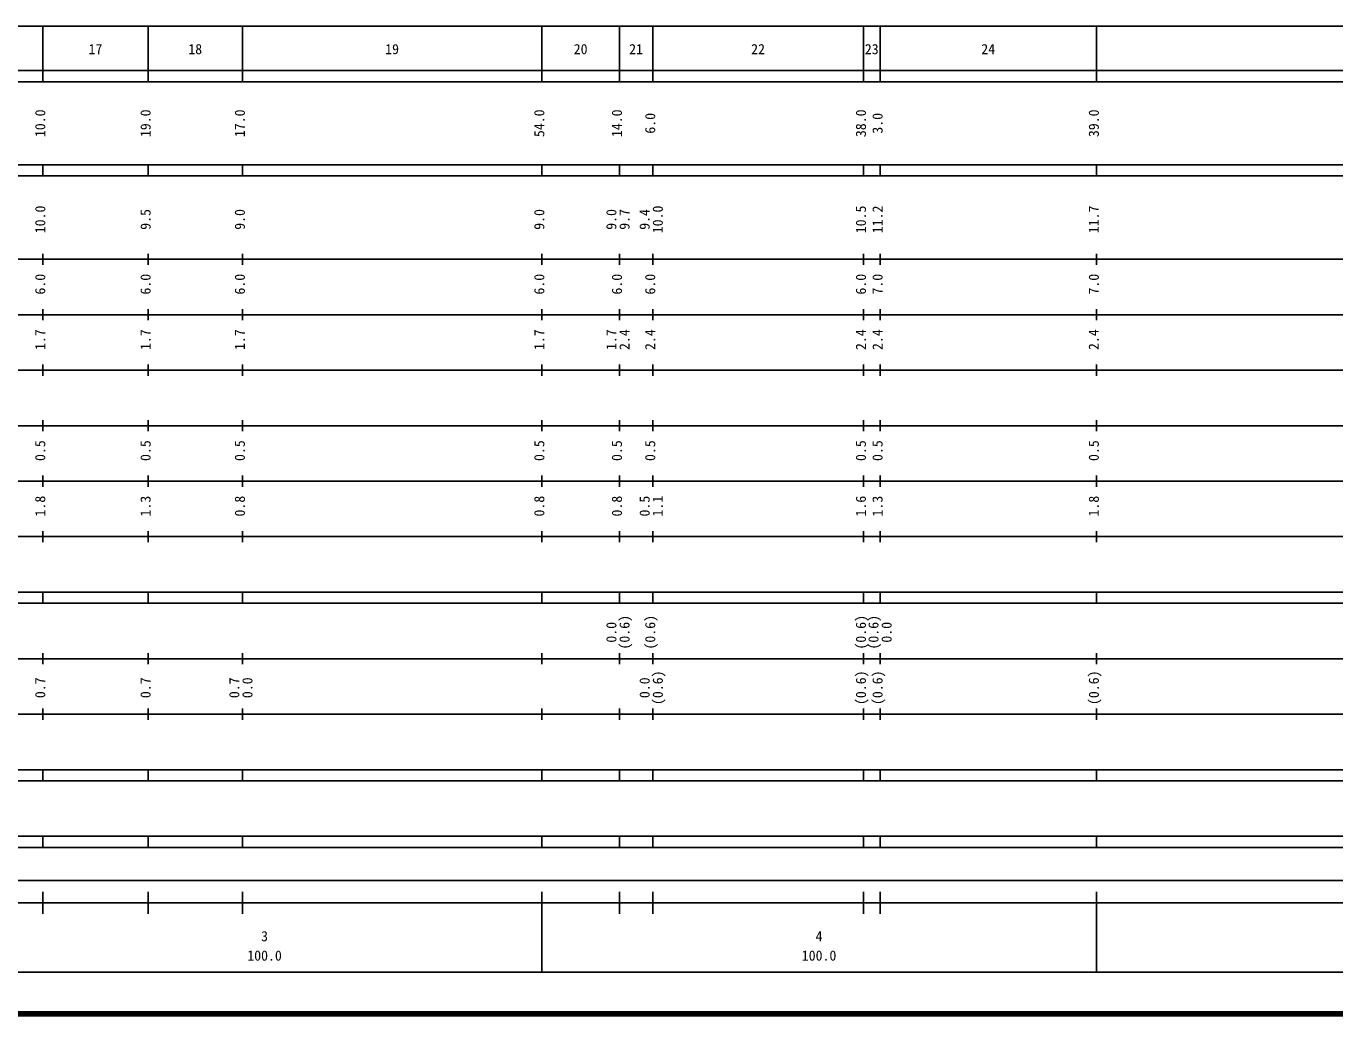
# Model space of a CAD drawing. Units: millimetres on the paper, enlarged 1000 times. Extents: x 40000 to 680000, y 20000 to 380000.
# Drawn here: x 275011 to 511009, y 20000 to 198000 of the extents above; entities that cross this region are included whole.
import ezdxf
from ezdxf.enums import TextEntityAlignment as Align

# ---------------------------------------------------------------- set-up
doc = ezdxf.new("R2010")
doc.units = ezdxf.units.MM
doc.header["$LTSCALE"] = 1000
doc.layers.add('M-TTL', color=2, linetype='Continuous', lineweight=140)
doc.layers.add('M-TTL-BAND', color=7, linetype='Continuous', lineweight=25)
doc.styles.add('ＭＳ ゴシック', font='')
doc.styles.get('ＭＳ ゴシック').set_extended_font_data('MS Gothic')

msp = doc.modelspace()

# ---------------------------------------------------------------- linework, layer by layer
at = {"layer": 'M-TTL'}
msp.add_line((40000, 20000), (680000, 20000), dxfattribs=at)
at = {"layer": 'M-TTL-BAND'}
for p, q in [((68000, 198000), (579000, 198000)), ((278000, 188000), (278000, 198000)), ((297000, 188000), (297000, 198000)), ((314000, 188000), (314000, 198000)), ((368000, 188000), (368000, 198000)), ((382000, 188000), (382000, 198000)), ((388000, 188000), (388000, 198000)), ((426000, 188000), (426000, 198000)), ((429000, 188000), (429000, 198000)), ((468000, 188000), (468000, 198000)), ((40000, 190000), (579000, 190000)), ((40000, 188000), (579000, 188000)), ((40000, 173000), (579000, 173000)), ((278000, 171000), (278000, 173000)), ((297000, 171000), (297000, 173000)), ((314000, 171000), (314000, 173000)), ((368000, 171000), (368000, 173000)), ((382000, 171000), (382000, 173000)), ((388000, 171000), (388000, 173000)), ((426000, 171000), (426000, 173000)), ((429000, 171000), (429000, 173000)), ((468000, 171000), (468000, 173000)), ((40000, 171000), (579000, 171000)), ((40000, 156000), (579000, 156000)), ((278000, 155000), (278000, 157000)), ((297000, 155000), (297000, 157000)), ((314000, 155000), (314000, 157000)), ((368000, 155000), (368000, 157000)), ((382000, 155000), (382000, 157000)), ((388000, 155000), (388000, 157000)), ((426000, 155000), (426000, 157000)), ((429000, 155000), (429000, 157000)), ((468000, 155000), (468000, 157000)), ((278000, 145000), (278000, 147000)), ((297000, 145000), (297000, 147000)), ((314000, 145000), (314000, 147000)), ((368000, 145000), (368000, 147000)), ((382000, 145000), (382000, 147000)), ((388000, 145000), (388000, 147000)), ((426000, 145000), (426000, 147000)), ((429000, 145000), (429000, 147000)), ((468000, 145000), (468000, 147000)), ((46000, 146000), (579000, 146000)), ((278000, 135000), (278000, 137000)), ((297000, 135000), (297000, 137000)), ((314000, 135000), (314000, 137000)), ((368000, 135000), (368000, 137000)), ((382000, 135000), (382000, 137000)), ((388000, 135000), (388000, 137000)), ((426000, 135000), (426000, 137000)), ((429000, 135000), (429000, 137000)), ((468000, 135000), (468000, 137000)), ((52000, 136000), (579000, 136000)), ((46000, 126000), (579000, 126000)), ((278000, 125000), (278000, 127000)), ((297000, 125000), (297000, 127000)), ((314000, 125000), (314000, 127000)), ((368000, 125000), (368000, 127000)), ((382000, 125000), (382000, 127000)), ((388000, 125000), (388000, 127000)), ((426000, 125000), (426000, 127000)), ((429000, 125000), (429000, 127000)), ((468000, 125000), (468000, 127000)), ((52000, 116000), (579000, 116000)), ((278000, 115000), (278000, 117000)), ((297000, 115000), (297000, 117000)), ((314000, 115000), (314000, 117000)), ((368000, 115000), (368000, 117000)), ((382000, 115000), (382000, 117000)), ((388000, 115000), (388000, 117000)), ((426000, 115000), (426000, 117000)), ((429000, 115000), (429000, 117000)), ((468000, 115000), (468000, 117000)), ((278000, 105000), (278000, 107000)), ((297000, 105000), (297000, 107000)), ((314000, 105000), (314000, 107000)), ((368000, 105000), (368000, 107000)), ((382000, 105000), (382000, 107000)), ((388000, 105000), (388000, 107000)), ((426000, 105000), (426000, 107000)), ((429000, 105000), (429000, 107000)), ((468000, 105000), (468000, 107000)), ((46000, 106000), (579000, 106000)), ((40000, 96000), (579000, 96000)), ((278000, 94000), (278000, 96000)), ((297000, 94000), (297000, 96000)), ((314000, 94000), (314000, 96000)), ((368000, 94000), (368000, 96000)), ((382000, 94000), (382000, 96000)), ((388000, 94000), (388000, 96000)), ((426000, 94000), (426000, 96000)), ((429000, 94000), (429000, 96000)), ((468000, 94000), (468000, 96000)), ((40000, 94000), (579000, 94000)), ((278000, 83000), (278000, 85000)), ((297000, 83000), (297000, 85000)), ((314000, 83000), (314000, 85000)), ((368000, 83000), (368000, 85000)), ((382000, 83000), (382000, 85000)), ((388000, 83000), (388000, 85000)), ((426000, 83000), (426000, 85000)), ((429000, 83000), (429000, 85000)), ((468000, 83000), (468000, 85000)), ((49000, 84000), (579000, 84000)), ((40000, 74000), (579000, 74000)), ((278000, 73000), (278000, 75000)), ((297000, 73000), (297000, 75000)), ((314000, 73000), (314000, 75000)), ((368000, 73000), (368000, 75000)), ((382000, 73000), (382000, 75000)), ((388000, 73000), (388000, 75000)), ((426000, 73000), (426000, 75000)), ((429000, 73000), (429000, 75000)), ((468000, 73000), (468000, 75000)), ((40000, 64000), (579000, 64000)), ((278000, 62000), (278000, 64000)), ((297000, 62000), (297000, 64000)), ((314000, 62000), (314000, 64000)), ((368000, 62000), (368000, 64000)), ((382000, 62000), (382000, 64000)), ((388000, 62000), (388000, 64000)), ((426000, 62000), (426000, 64000)), ((429000, 62000), (429000, 64000)), ((468000, 62000), (468000, 64000)), ((40000, 62000), (579000, 62000)), ((40000, 52000), (579000, 52000)), ((278000, 50000), (278000, 52000)), ((297000, 50000), (297000, 52000)), ((314000, 50000), (314000, 52000)), ((368000, 50000), (368000, 52000)), ((382000, 50000), (382000, 52000)), ((388000, 50000), (388000, 52000)), ((426000, 50000), (426000, 52000)), ((429000, 50000), (429000, 52000)), ((468000, 50000), (468000, 52000)), ((40000, 50000), (579000, 50000)), ((71000, 44000), (565000, 44000)), ((278000, 38000), (278000, 42000)), ((297000, 38000), (297000, 42000)), ((314000, 38000), (314000, 42000)), ((368000, 27500), (368000, 42000)), ((382000, 38000), (382000, 42000)), ((388000, 38000), (388000, 42000)), ((426000, 38000), (426000, 42000)), ((429000, 38000), (429000, 42000)), ((468000, 27500), (468000, 42000)), ((40000, 40000), (579000, 40000)), ((68000, 27500), (579000, 27500))]:
    msp.add_line(p, q, dxfattribs=at)

# ---------------------------------------------------------------- texts
at = {"layer": 'M-TTL-BAND', "style": 'ＭＳ ゴシック'}
for s, p in [('17', (287500, 192405)), ('18', (305500, 192405)), ('19', (341000, 192405)), ('20', (375000, 192405)), ('21', (385000, 192405)), ('22', (407000, 192405)), ('23', (427500, 192405)), ('24', (448500, 192405)), ('3', (318000, 32523)), ('4', (418000, 32523)), ('100.0', (318000, 29033)), ('100.0', (418000, 29033))]:
    msp.add_text(s, height=1833, dxfattribs=at).set_placement(p, align=Align.BOTTOM_CENTER)
for s, p in [('10.0', (279000, 180500)), ('19.0', (298000, 180500)), ('17.0', (315000, 180500)), ('54.0', (369000, 180500)), ('14.0', (383000, 180500)), ('6.0', (389000, 180500)), ('38.0', (427000, 180500)), ('3.0', (430000, 180500)), ('39.0', (469000, 180500)), ('10.0', (279000, 163174)), ('10.0', (390370, 163174)), ('10.5', (427000, 163174)), ('11.2', (430000, 163174)), ('11.7', (469000, 163174)), ('9.5', (298000, 163174)), ('9.0', (315000, 163174)), ('9.0', (369000, 163174)), ('9.0', (382000, 163174)), ('9.7', (384370, 163174)), ('9.4', (388000, 163174)), ('6.0', (279000, 151500)), ('6.0', (298000, 151500)), ('6.0', (315000, 151500)), ('6.0', (369000, 151500)), ('6.0', (383000, 151500)), ('6.0', (389000, 151500)), ('6.0', (427000, 151500)), ('7.0', (430000, 151500)), ('7.0', (469000, 151500)), ('1.7', (279000, 141500)), ('1.7', (298000, 141500)), ('1.7', (315000, 141500)), ('1.7', (369000, 141500)), ('1.7', (382000, 141500)), ('2.4', (384370, 141500)), ('2.4', (389000, 141500)), ('2.4', (427000, 141500)), ('2.4', (430000, 141500)), ('2.4', (469000, 141500)), ('0.5', (279000, 121500)), ('0.5', (298000, 121500)), ('0.5', (315000, 121500)), ('0.5', (369000, 121500)), ('0.5', (383000, 121500)), ('0.5', (389000, 121500)), ('0.5', (427000, 121500)), ('0.5', (430000, 121500)), ('0.5', (469000, 121500)), ('1.8', (279000, 111500)), ('1.3', (298000, 111500)), ('0.8', (315000, 111500)), ('0.8', (369000, 111500)), ('0.8', (383000, 111500)), ('0.5', (388000, 111500)), ('1.1', (390370, 111500)), ('1.6', (427000, 111500)), ('1.3', (430000, 111500)), ('1.8', (469000, 111500)), ('0.0', (382000, 88764)), ('(0.6)', (384370, 88764)), ('(0.6)', (389000, 88764)), ('(0.6)', (427000, 88764)), ('(0.6)', (429263, 88764)), ('0.0', (431633, 88764)), ('0.7', (279000, 78764)), ('0.7', (298000, 78764)), ('0.7', (314000, 78764)), ('0.0', (316370, 78764)), ('0.0', (388000, 78764)), ('(0.6)', (390370, 78764)), ('(0.6)', (427000, 78764)), ('(0.6)', (430000, 78764)), ('(0.6)', (469000, 78764))]:
    msp.add_text(s, height=1833, rotation=90, dxfattribs=at).set_placement(p, align=Align.BOTTOM_CENTER)

doc.saveas('drawing.dxf')
